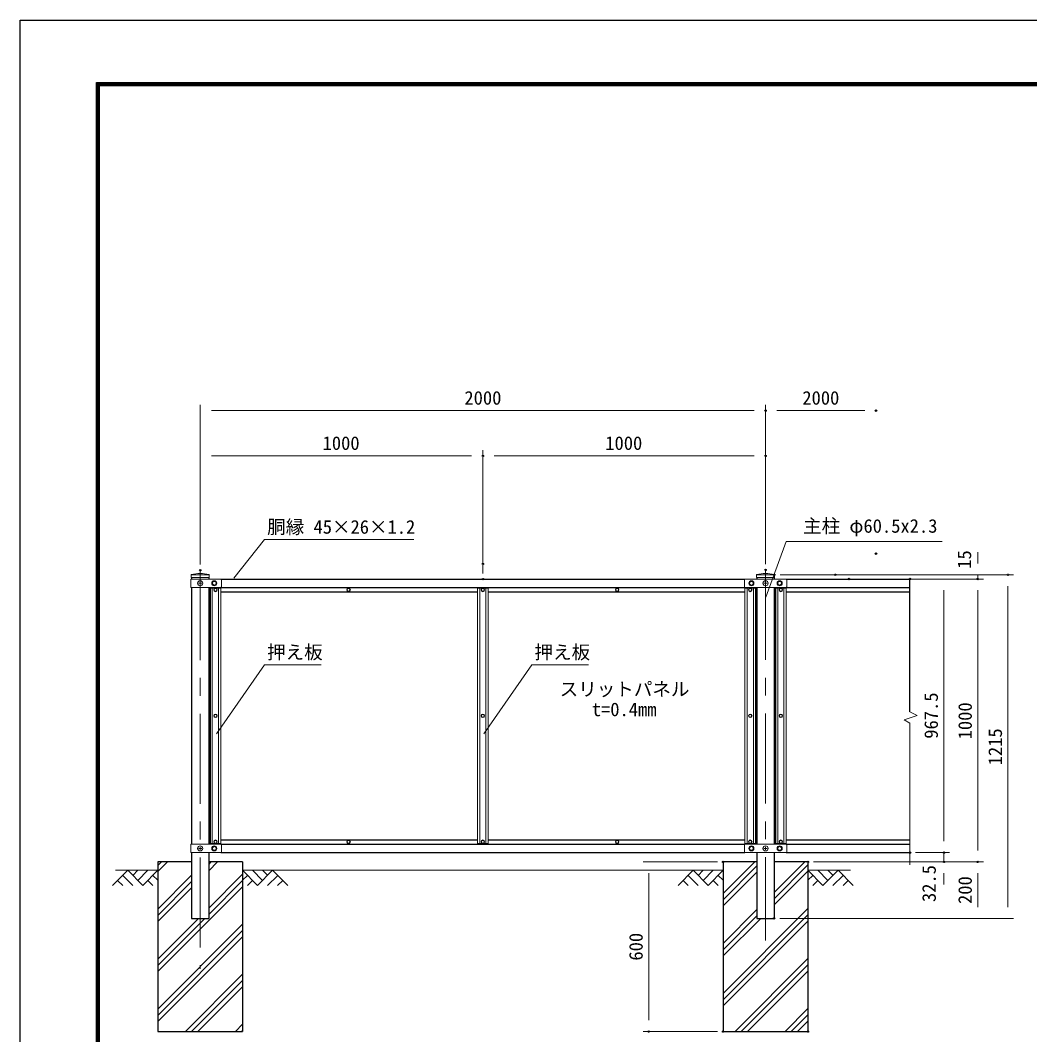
# Model space of a CAD drawing. Units: millimetres, scale not verified. Extents: x -4200 to 4200, y -2970 to 2970.
# Drawn here: x -4200 to -629, y -617 to 2970 of the extents above; entities that cross this region are included whole.
import ezdxf
from ezdxf.enums import TextEntityAlignment as Align

# ---------------------------------------------------------------- set-up
doc = ezdxf.new("R2010")
doc.units = ezdxf.units.MM
doc.header["$LTSCALE"] = 10
doc.header["$PDMODE"] = 32
doc.header["$PDSIZE"] = 5
doc.linetypes.add('USER1', pattern=[50.8, 31.75, -6.35, 6.35, -6.35])
for name, color, linetype, lineweight in [('0-0_D-STR1', 1, 'Continuous', 25), ('0-1_D-BMK', 2, 'USER1', 13), ('0-2_D-STR4', 7, 'Continuous', 25), ('0-3_D-STR-DIM', 7, 'Continuous', 13), ('0-4_0', 7, 'Continuous', 25), ('0-6_D-STR3', 3, 'Continuous', 13), ('0-8_D-DCR-HCH', 7, 'Continuous', 13), ('0-A_D-STR-TXT', 7, 'Continuous', 13), ('0-D_D-TTL', 2, 'Continuous', 25)]:
    doc.layers.add(name, color=color, linetype=linetype, lineweight=lineweight)
doc.layers.add('0-5_Defpoints', color=8, linetype='Continuous')
doc.styles.add('ＭＳ ゴシック', font='')
doc.styles.get('ＭＳ ゴシック').set_extended_font_data('MS Gothic')

msp = doc.modelspace()

# ---------------------------------------------------------------- linework, layer by layer
at = {"layer": '0-0_D-STR1'}
for p, q in [((-3593.58, 999.76), (-3593.58, 994.56)), ((-3533.08, 999.76), (-3533.08, 994.56)), ((-3490.33, 994.56), (-1636.33, 994.56)), ((-1593.58, 999.76), (-1593.58, 994.56)), ((-1533.08, 999.76), (-1533.08, 994.56)), ((-1490.33, 994.56), (-1052.36, 994.56)), ((-3593.58, 964.56), (-3593.58, 57.06)), ((-3533.08, 964.56), (-3533.08, 57.06)), ((-3528.33, 964.56), (-3528.33, 57.06)), ((-3490.33, 964.56), (-1636.33, 964.56)), ((-3490.33, 949.56), (-2582.33, 949.56)), ((-2544.33, 949.56), (-1636.33, 949.56)), ((-1946.63, 964.56), (-1946.63, 962.81)), ((-1598.33, 964.56), (-1598.33, 57.06)), ((-1593.58, 964.56), (-1593.58, 57.06)), ((-1533.08, 964.56), (-1533.08, 57.06)), ((-1528.33, 964.56), (-1528.33, 57.06)), ((-1490.33, 964.56), (-1052.36, 964.56)), ((-1490.33, 949.56), (-1052.36, 949.56)), ((-3490.33, 72.06), (-2582.33, 72.06)), ((-2544.33, 72.06), (-1636.33, 72.06)), ((-1490.33, 72.06), (-1052.36, 72.06)), ((-3490.33, 57.06), (-1636.33, 57.06)), ((-1490.33, 57.06), (-1052.36, 57.06)), ((-3593.58, 27.06), (-3593.58, -205.44)), ((-3533.08, 27.06), (-3533.08, -205.44)), ((-3490.33, 27.06), (-1636.33, 27.06)), ((-1593.58, 27.06), (-1593.58, -205.44)), ((-1533.08, 27.06), (-1533.08, -205.44)), ((-1490.33, 27.06), (-1052.36, 27.06)), ((-3593.58, -205.44), (-3533.08, -205.44)), ((-1593.58, -205.44), (-1533.08, -205.44))]:
    msp.add_line(p, q, dxfattribs=at)
at = {"layer": '0-1_D-BMK'}
for p, q in [((-3563.33, 1025.68), (-3563.33, -383.62)), ((-1563.33, 1026.68), (-1563.33, -283.62)), ((-3557.68, 979.56), (-3568.98, 979.56)), ((-1557.68, 979.56), (-1568.98, 979.56)), ((-1563.33, 974.59), (-1563.33, 984.52)), ((-3557.68, 42.06), (-3568.98, 42.06)), ((-3563.33, 37.09), (-3563.33, 47.02)), ((-1557.68, 42.06), (-1568.98, 42.06)), ((-1563.33, 37.09), (-1563.33, 47.02))]:
    msp.add_line(p, q, dxfattribs=at)
at = {"layer": '0-2_D-STR4'}
for p, q in [((-3713.33, -5.44), (-3713.33, -605.44)), ((-3593.58, -5.44), (-3713.33, -5.44)), ((-3413.33, -5.44), (-3533.08, -5.44)), ((-3413.33, -5.44), (-3413.33, -605.44)), ((-1713.33, -5.44), (-1713.33, -605.44)), ((-1593.58, -5.44), (-1713.33, -5.44)), ((-1413.33, -5.44), (-1533.08, -5.44)), ((-1413.33, -5.44), (-1413.33, -605.44)), ((-3713.33, -605.44), (-3413.33, -605.44)), ((-1713.33, -605.44), (-1413.33, -605.44))]:
    msp.add_line(p, q, dxfattribs=at)
at = {"layer": '0-3_D-STR-DIM'}
for p, q in [((-3563.33, 1045.68), (-3563.33, 1609.87)), ((-3523.33, 1589.87), (-1603.33, 1589.87)), ((-1563.33, 1046.68), (-1563.33, 1609.87)), ((-1563.33, 1046.68), (-1563.33, 1609.87)), ((-1523.33, 1589.87), (-1212.55, 1589.87)), ((-3563.33, 1045.68), (-3563.33, 1449.87)), ((-2563.33, 1014.06), (-2563.33, 1449.87)), ((-2563.33, 1067.89), (-2563.33, 1449.87)), ((-1563.33, 1046.68), (-1563.33, 1449.87)), ((-3523.33, 1429.87), (-2603.33, 1429.87)), ((-2523.33, 1429.87), (-1603.33, 1429.87)), ((-812.36, 1049.56), (-812.36, 1089.56)), ((-1511.88, 1009.56), (-685.72, 1009.56)), ((-1296.73, 1009.56), (-792.36, 1009.56)), ((-812.36, 1009.56), (-812.36, 994.56)), ((-1247.51, 994.56), (-792.36, 994.56)), ((-1032.36, 994.56), (-912.36, 994.56)), ((-1032.36, 994.56), (-792.36, 994.56)), ((-705.72, -165.44), (-705.72, 969.56)), ((-932.36, 954.56), (-932.36, 67.06)), ((-812.36, 954.56), (-812.36, 34.56)), ((-812.36, 954.56), (-812.36, 914.56)), ((-1052.36, 485.11), (-1052.36, -15.55)), ((-932.36, 67.06), (-932.36, 107.06)), ((-1032.36, 27.06), (-912.36, 27.06)), ((-1032.36, 27.06), (-912.36, 27.06)), ((-932.36, 27.06), (-932.36, -5.44)), ((-1733.33, -5.44), (-1996.74, -5.44)), ((-1393.33, -5.44), (-792.36, -5.44)), ((-1393.33, -5.44), (-912.36, -5.44)), ((-1393.33, -5.44), (-792.36, -5.44)), ((-1976.74, -45.44), (-1976.74, -565.44)), ((-932.36, -45.44), (-932.36, -85.44)), ((-812.36, -165.44), (-812.36, -45.44)), ((-1513.08, -205.44), (-792.36, -205.44)), ((-1513.08, -205.44), (-685.72, -205.44)), ((-1733.33, -605.44), (-1996.74, -605.44))]:
    msp.add_line(p, q, dxfattribs=at)
msp.add_lwpolyline([(-1052.36, 485.11), (-1072.4, 496.69), (-1026.68, 511.42), (-1052.36, 525.06)], dxfattribs=at)
at = {"layer": '0-4_0'}
msp.add_line((-1052.36, 525.06), (-1052.36, 994.56), dxfattribs=at)
at = {"layer": '0-5_Defpoints'}
for p in [(-1563.33, 1589.87), (-1172.55, 1589.87), (-2563.33, 1429.87), (-1563.33, 1429.87), (-1172.55, 1084.19), (-2563.33, 1047.89), (-3563.33, 1025.68), (-1563.33, 1026.68), (-1531.88, 1009.56), (-1316.73, 1009.56), (-705.72, 1009.56), (-2563.33, 994.06), (-1267.51, 994.56), (-1052.36, 994.56), (-1052.36, 994.56), (-812.36, 994.56), (-1052.36, 27.06), (-1052.36, 27.06), (-932.36, 27.06), (-1713.33, -5.44), (-1413.33, -5.44), (-1413.33, -5.44), (-932.36, -5.44), (-812.36, -5.44), (-812.36, -5.44), (-1533.08, -205.44), (-1976.74, -605.44), (-1713.33, -605.44), (-1713.33, -605.44), (-1413.33, -605.44)]:
    msp.add_point(p, dxfattribs=at)
at = {"layer": '0-6_D-STR3'}
for p, q in [((-3594.78, 999.76), (-3594.78, 1010.64)), ((-3593.58, 1009.56), (-3533.08, 1009.56)), ((-3531.88, 999.76), (-3531.88, 1010.64)), ((-1594.78, 999.76), (-1594.78, 1010.64)), ((-1593.58, 1009.56), (-1533.08, 1009.56)), ((-1531.88, 999.76), (-1531.88, 1010.64)), ((-3596.66, 992.56), (-3596.66, 966.56)), ((-3594.78, 999.76), (-3531.88, 999.76)), ((-3490.33, 994.56), (-3594.66, 994.56)), ((-3488.33, 992.56), (-3488.33, 966.56)), ((-1638.33, 992.56), (-1638.33, 966.56)), ((-1636.33, 994.56), (-1490.33, 994.56)), ((-1594.78, 999.76), (-1531.88, 999.76)), ((-1488.33, 992.56), (-1488.33, 966.56)), ((-3490.33, 964.56), (-3594.66, 964.56)), ((-3490.33, 962.31), (-3528.33, 962.31)), ((-3528.33, 962.31), (-3528.33, 59.31)), ((-3520.33, 962.31), (-3520.33, 59.31)), ((-3498.33, 962.31), (-3498.33, 59.31)), ((-3490.33, 962.31), (-3490.33, 59.31)), ((-2544.33, 962.31), (-2582.33, 962.31)), ((-2582.33, 962.31), (-2582.33, 59.31)), ((-2574.33, 962.31), (-2574.33, 59.31)), ((-2552.33, 962.31), (-2552.33, 59.31)), ((-2544.33, 962.31), (-2544.33, 59.31)), ((-1636.33, 964.56), (-1490.33, 964.56)), ((-1598.33, 962.31), (-1636.33, 962.31)), ((-1636.33, 962.31), (-1636.33, 59.31)), ((-1628.33, 962.31), (-1628.33, 59.31)), ((-1606.33, 962.31), (-1606.33, 59.31)), ((-1598.33, 962.31), (-1598.33, 59.31)), ((-1528.33, 962.31), (-1490.33, 962.31)), ((-1528.33, 962.31), (-1528.33, 59.31)), ((-1520.33, 962.31), (-1520.33, 59.31)), ((-1498.33, 962.31), (-1498.33, 59.31)), ((-1490.33, 962.31), (-1490.33, 59.31)), ((-3596.66, 29.06), (-3596.66, 55.06)), ((-3490.33, 57.06), (-3594.66, 57.06)), ((-3490.33, 59.31), (-3528.33, 59.31)), ((-3488.33, 29.06), (-3488.33, 55.06)), ((-2544.33, 59.31), (-2582.33, 59.31)), ((-1638.33, 29.06), (-1638.33, 55.06)), ((-1598.33, 59.31), (-1636.33, 59.31)), ((-1636.33, 57.06), (-1490.33, 57.06)), ((-1528.33, 59.31), (-1490.33, 59.31)), ((-1488.33, 29.06), (-1488.33, 55.06)), ((-3490.33, 27.06), (-3594.66, 27.06)), ((-1636.33, 27.06), (-1490.33, 27.06))]:
    msp.add_line(p, q, dxfattribs=at)
for points in [[(-3505.83, 979.56), (-3509.57, 986.06), (-3517.09, 986.06), (-3520.83, 979.56), (-3517.09, 973.06), (-3509.57, 973.06)], [(-1605.83, 979.56), (-1609.57, 986.06), (-1617.09, 986.06), (-1620.83, 979.56), (-1617.09, 973.06), (-1609.57, 973.06)], [(-1505.83, 979.56), (-1509.57, 986.06), (-1517.09, 986.06), (-1520.83, 979.56), (-1517.09, 973.06), (-1509.57, 973.06)], [(-3503.55, 956.06), (-3506.44, 961.06), (-3512.22, 961.06), (-3515.1, 956.06), (-3512.22, 951.06), (-3506.44, 951.06)], [(-3032.55, 956.06), (-3035.44, 961.06), (-3041.22, 961.06), (-3044.1, 956.06), (-3041.22, 951.06), (-3035.44, 951.06)], [(-2557.55, 956.06), (-2560.44, 961.06), (-2566.22, 961.06), (-2569.1, 956.06), (-2566.22, 951.06), (-2560.44, 951.06)], [(-2082.55, 956.06), (-2085.44, 961.06), (-2091.22, 961.06), (-2094.1, 956.06), (-2091.22, 951.06), (-2085.44, 951.06)], [(-1611.55, 956.06), (-1614.44, 961.06), (-1620.22, 961.06), (-1623.1, 956.06), (-1620.22, 951.06), (-1614.44, 951.06)], [(-1515.1, 956.06), (-1512.22, 961.06), (-1506.44, 961.06), (-1503.55, 956.06), (-1506.44, 951.06), (-1512.22, 951.06)], [(-3503.55, 510.81), (-3506.44, 515.81), (-3512.22, 515.81), (-3515.1, 510.81), (-3512.22, 505.81), (-3506.44, 505.81)], [(-2557.55, 510.81), (-2560.44, 515.81), (-2566.22, 515.81), (-2569.1, 510.81), (-2566.22, 505.81), (-2560.44, 505.81)], [(-1611.55, 510.81), (-1614.44, 515.81), (-1620.22, 515.81), (-1623.1, 510.81), (-1620.22, 505.81), (-1614.44, 505.81)], [(-1515.1, 510.81), (-1512.22, 515.81), (-1506.44, 515.81), (-1503.55, 510.81), (-1506.44, 505.81), (-1512.22, 505.81)], [(-3505.83, 42.06), (-3509.57, 35.56), (-3517.09, 35.56), (-3520.83, 42.06), (-3517.09, 48.56), (-3509.57, 48.56)], [(-3503.55, 65.56), (-3506.44, 70.56), (-3512.22, 70.56), (-3515.1, 65.56), (-3512.22, 60.56), (-3506.44, 60.56)], [(-3032.55, 65.56), (-3035.44, 70.56), (-3041.22, 70.56), (-3044.1, 65.56), (-3041.22, 60.56), (-3035.44, 60.56)], [(-2557.55, 65.56), (-2560.44, 70.56), (-2566.22, 70.56), (-2569.1, 65.56), (-2566.22, 60.56), (-2560.44, 60.56)], [(-2082.55, 65.56), (-2085.44, 70.56), (-2091.22, 70.56), (-2094.1, 65.56), (-2091.22, 60.56), (-2085.44, 60.56)], [(-1611.55, 65.56), (-1614.44, 70.56), (-1620.22, 70.56), (-1623.1, 65.56), (-1620.22, 60.56), (-1614.44, 60.56)], [(-1605.83, 42.06), (-1609.57, 35.56), (-1617.09, 35.56), (-1620.83, 42.06), (-1617.09, 48.56), (-1609.57, 48.56)], [(-1505.83, 42.06), (-1509.57, 35.56), (-1517.09, 35.56), (-1520.83, 42.06), (-1517.09, 48.56), (-1509.57, 48.56)], [(-1515.1, 65.56), (-1512.22, 70.56), (-1506.44, 70.56), (-1503.55, 65.56), (-1506.44, 60.56), (-1512.22, 60.56)]]:
    msp.add_lwpolyline(points, close=True, dxfattribs=at)
for centre, radius in [((-3563.33, 979.56), 9), ((-3513.33, 979.56), 9), ((-3513.33, 979.56), 6.5), ((-1613.33, 979.56), 9), ((-1613.33, 979.56), 6.5), ((-1563.33, 979.56), 9), ((-1513.33, 979.56), 9), ((-1513.33, 979.56), 6.5), ((-3509.33, 956.06), 6.25), ((-3509.33, 956.06), 5), ((-3038.33, 956.06), 6.25), ((-3038.33, 956.06), 5), ((-2563.33, 956.06), 6.25), ((-2563.33, 956.06), 5), ((-2088.33, 956.06), 6.25), ((-2088.33, 956.06), 5), ((-1617.33, 956.06), 6.25), ((-1617.33, 956.06), 5), ((-1509.33, 956.06), 6.25), ((-1509.33, 956.06), 5), ((-3509.33, 510.81), 6.25), ((-3509.33, 510.81), 5), ((-2563.33, 510.81), 6.25), ((-2563.33, 510.81), 5), ((-1617.33, 510.81), 6.25), ((-1617.33, 510.81), 5), ((-1509.33, 510.81), 6.25), ((-1509.33, 510.81), 5), ((-3509.33, 65.56), 6.25), ((-3038.33, 65.56), 6.25), ((-2563.33, 65.56), 6.25), ((-2088.33, 65.56), 6.25), ((-1617.33, 65.56), 6.25), ((-1509.33, 65.56), 6.25), ((-3563.33, 42.06), 9), ((-3563.33, 42.06), 9), ((-3513.33, 42.06), 9), ((-3513.33, 42.06), 6.5), ((-3509.33, 65.56), 5), ((-3038.33, 65.56), 5), ((-2563.33, 65.56), 5), ((-2088.33, 65.56), 5), ((-1617.33, 65.56), 5), ((-1613.33, 42.06), 9), ((-1613.33, 42.06), 6.5), ((-1563.33, 42.06), 9), ((-1563.33, 42.06), 9), ((-1513.33, 42.06), 9), ((-1513.33, 42.06), 6.5), ((-1509.33, 65.56), 5)]:
    msp.add_circle(centre, radius, dxfattribs=at)
for centre, radius, start, end in [((-3563.33, 853.76), 160, 78.66399, 101.33601), ((-1563.33, 853.76), 160, 78.66399, 101.33601), ((-3594.66, 992.56), 2, 90, 180), ((-3490.33, 992.56), 2, 0, 90), ((-1636.33, 992.56), 2, 90, 180), ((-1490.33, 992.56), 2, 0, 90), ((-3594.66, 966.56), 2, 180, 270), ((-3490.33, 966.56), 2, 270, 0), ((-1636.33, 966.56), 2, 180, 270), ((-1490.33, 966.56), 2, 270, 0), ((-3594.66, 55.06), 2, 90, 180), ((-3490.33, 55.06), 2, 0, 90), ((-1636.33, 55.06), 2, 90, 180), ((-1490.33, 55.06), 2, 0, 90), ((-3594.66, 29.06), 2, 180, 270), ((-3490.33, 29.06), 2, 270, 0), ((-1636.33, 29.06), 2, 180, 270), ((-1490.33, 29.06), 2, 270, 0)]:
    msp.add_arc(centre, radius, start, end, dxfattribs=at)
at = {"layer": '0-8_D-DCR-HCH'}
for p, q in [((-3819.75, -35.44), (-3872.96, -88.66)), ((-3863.33, -35.44), (-3713.33, -35.44)), ((-3819.75, -35.44), (-3766.54, -88.66)), ((-3802.11, -53.27), (-3784.28, -35.44)), ((-3784.28, -70.92), (-3748.8, -35.44)), ((-3766.54, -88.66), (-3713.33, -35.44)), ((-3713.33, -40.15), (-3678.63, -5.44)), ((-3713.33, -18.05), (-3700.72, -5.44)), ((-3533.08, -36.67), (-3501.85, -5.44)), ((-3533.08, -14.58), (-3523.95, -5.44)), ((-1713.33, -35.44), (-3413.33, -35.44)), ((-3360.12, -88.66), (-3413.33, -35.44)), ((-3342.38, -70.92), (-3377.85, -35.44)), ((-3306.9, -35.44), (-3360.12, -88.66)), ((-3324.55, -53.27), (-3342.38, -35.44)), ((-3306.9, -35.44), (-3253.69, -88.66)), ((-1819.75, -35.44), (-1872.96, -88.66)), ((-1819.75, -35.44), (-1766.54, -88.66)), ((-1802.11, -53.27), (-1784.28, -35.44)), ((-1784.28, -70.92), (-1748.8, -35.44)), ((-1766.54, -88.66), (-1713.33, -35.44)), ((-1713.33, -117.27), (-1601.5, -5.44)), ((-1713.33, -139.37), (-1593.58, -19.62)), ((-1533.08, -113.8), (-1424.72, -5.44)), ((-1533.08, -135.9), (-1413.33, -16.15)), ((-1263.33, -35.44), (-1413.33, -35.44)), ((-1360.12, -88.66), (-1413.33, -35.44)), ((-1342.38, -70.92), (-1377.85, -35.44)), ((-1306.9, -35.44), (-1360.12, -88.66)), ((-1324.55, -53.27), (-1342.38, -35.44)), ((-1306.9, -35.44), (-1253.69, -88.66)), ((-3855.23, -70.92), (-3837.41, -88.66)), ((-3837.49, -53.18), (-3801.85, -88.66)), ((-3748.8, -70.92), (-3730.98, -88.66)), ((-3731.07, -53.18), (-3713.33, -70.84)), ((-3713.33, -172.73), (-3593.58, -52.98)), ((-3533.08, -169.26), (-3413.33, -49.51)), ((-3533.08, -191.35), (-3413.33, -71.6)), ((-3395.59, -53.18), (-3413.33, -70.84)), ((-3377.85, -70.92), (-3395.67, -88.66)), ((-3289.17, -53.18), (-3324.8, -88.66)), ((-3271.43, -70.92), (-3289.25, -88.66)), ((-1855.23, -70.92), (-1837.41, -88.66)), ((-1837.49, -53.18), (-1801.85, -88.66)), ((-1748.8, -70.92), (-1730.98, -88.66)), ((-1731.07, -53.18), (-1713.33, -70.84)), ((-1713.33, -161.47), (-1593.58, -41.72)), ((-1533.08, -157.99), (-1413.33, -38.24)), ((-1395.59, -53.18), (-1413.33, -70.84)), ((-1377.85, -70.92), (-1395.67, -88.66)), ((-1289.17, -53.18), (-1324.8, -88.66)), ((-1271.43, -70.92), (-1289.25, -88.66)), ((-3713.33, -194.83), (-3593.58, -75.08)), ((-3713.33, -393.7), (-3413.33, -93.7)), ((-3713.33, -216.92), (-3593.58, -97.17)), ((-1713.33, -470.83), (-1413.33, -170.83)), ((-1713.33, -294.05), (-1593.58, -174.3)), ((-3713.33, -371.6), (-3547.17, -205.44)), ((-3713.33, -349.51), (-3569.27, -205.44)), ((-1713.33, -492.92), (-1413.33, -192.92)), ((-1713.33, -316.15), (-1593.58, -196.4)), ((-1713.33, -338.24), (-1580.53, -205.44)), ((-1713.33, -515.02), (-1413.33, -215.02)), ((-3713.33, -526.28), (-3413.33, -226.28)), ((-3713.33, -548.38), (-3413.33, -248.38)), ((-3713.33, -570.48), (-3413.33, -270.48)), ((-1671.17, -605.44), (-1413.33, -347.6)), ((-1649.07, -605.44), (-1413.33, -369.7)), ((-1626.98, -605.44), (-1413.33, -391.8)), ((-3615.71, -605.44), (-3413.33, -403.06)), ((-3593.62, -605.44), (-3413.33, -425.16)), ((-3571.52, -605.44), (-3413.33, -447.25)), ((-1494.39, -605.44), (-1413.33, -524.38)), ((-1472.3, -605.44), (-1413.33, -546.48)), ((-1450.2, -605.44), (-1413.33, -568.57)), ((-3438.94, -605.44), (-3413.33, -579.84)), ((-3416.84, -605.44), (-3413.33, -601.93))]:
    msp.add_line(p, q, dxfattribs=at)
at = {"layer": '0-A_D-STR-TXT'}
for points in [[(-2807.3, 1133.75), (-3335.73, 1133.75), (-3444.35, 997.07)], [(-938.31, 1127.75), (-1490, 1127.75), (-1562.3, 930.04)], [(-3135.38, 690.54), (-3335.73, 690.54), (-3505.51, 446.89)], [(-2189.38, 690.54), (-2389.73, 690.54), (-2559.51, 446.89)]]:
    msp.add_lwpolyline(points, dxfattribs=at)
at = {"layer": '0-D_D-TTL'}
for points in [[(-4199.73, 2970.08), (4200.27, 2970.08), (4200.27, -2969.92), (-4199.73, -2969.92)], [(-3929.73, 2750.08), (3930.27, 2750.08), (3930.27, -2749.92), (-3929.73, -2749.92)], [(-3927.23, 2747.58), (3927.77, 2747.58), (3927.77, -2747.42), (-3927.23, -2747.42)], [(-3924.73, 2745.08), (3925.27, 2745.08), (3925.27, -2744.92), (-3924.73, -2744.92)], [(-3922.23, 2742.58), (3922.77, 2742.58), (3922.77, -2742.42), (-3922.23, -2742.42)], [(-3919.73, 2740.08), (3920.27, 2740.08), (3920.27, -2739.92), (-3919.73, -2739.92)]]:
    msp.add_lwpolyline(points, close=True, dxfattribs=at)

# ---------------------------------------------------------------- texts
at = {"layer": '0-3_D-STR-DIM', "style": 'ＭＳ ゴシック'}
for s, p in [('2000', (-2628.58, 1596.62)), ('2000', (-1433.19, 1596.62)), ('1000', (-3130.23, 1436.62)), ('1000', (-2130.23, 1436.62))]:
    msp.add_text(s, height=48.09, dxfattribs=at).set_placement(p, align=Align.BOTTOM_LEFT)
for s, p in [('15', (-821.54, 1030.82)), ('967.5', (-939.11, 429.83)), ('1000', (-819.11, 427.66)), ('1215', (-712.47, 335.81)), ('32.5', (-946.6, -147.66)), ('200', (-819.11, -154.44)), ('600', (-1983.49, -354.69))]:
    msp.add_text(s, height=48.09, rotation=90, dxfattribs=at).set_placement(p, align=Align.BOTTOM_LEFT)
at = {"layer": '0-A_D-STR-TXT', "style": 'ＭＳ ゴシック'}
for s, p in [('胴縁 45×26×1.2', (-3326.28, 1140.35)), ('主柱 φ60.5x2.3', (-1430.53, 1143.76)), ('押え板', (-3326.53, 697.39)), ('押え板', (-2380.53, 697.39)), ('スリットパネル', (-2291.68, 566.78)), ('t=0.4mm', (-2177.97, 495.13))]:
    msp.add_text(s, height=48.09, dxfattribs=at).set_placement(p, align=Align.BOTTOM_LEFT)

doc.saveas('drawing.dxf')
